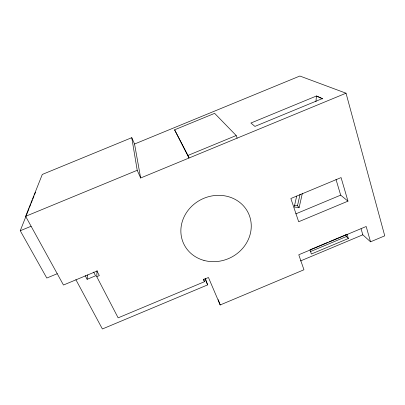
<?xml version="1.0" encoding="UTF-8"?>
<svg xmlns="http://www.w3.org/2000/svg" width="405" height="405" viewBox="0 0 405 405"><rect width="100%" height="100%" fill="white"/><g stroke="black" fill="none" stroke-linecap="round" stroke-linejoin="round"><path stroke-width="0.61" d="M203.573 279.131L204.454 281.713L118.144 317.849L96.749 276.65L97.043 270.474M93.631 272.104L95.56 275.81L87.141 279.318L87.5 274.919M315.92 101.655L316.457 95.995L322.345 98.577L254.927 126.4L250.898 123.039L316.457 95.995L322.76 98.921M296.668 196.096L294.212 207.036L299.128 207.542L302.368 193.301M299.128 207.542L297.478 205.78L300.1 194.162M57.237 273.714L46.803 278.048L20.25 230.739L29.054 208.529M29.519 207.36L30.674 204.439M31.139 203.269L32.299 200.348M32.759 199.179L33.919 196.253M34.385 195.083L35.539 192.162M96.749 276.65L99.316 275.582L96.987 271.072L63.463 285.024L25.631 216.316L42.297 174.439L131.762 137.675L134.551 144.018L140.651 177.992L346.022 93.201L384.75 235.837L370.534 241.81L362.814 234.804L361.088 228.83M205.396 278.518L207.628 284.892L102.394 328.976L75.867 279.658M327.959 242.291L309.972 249.829L311.369 254.016L348.361 238.499L347.09 234.272L329.118 241.805M310.255 251.677L346.356 236.54L348.361 238.499M300.505 260.947L362.814 234.804M204.454 281.713L203.528 279.556L208.448 277.496L220.173 304.96L303.958 269.77L298.768 254.76L366.181 226.496L370.534 241.81M295.782 213.875L340.671 195.144L347.976 201.148L298.672 221.743L290.851 198.516L341.076 177.593L347.976 201.148M25.631 216.316L137.214 170.292L131.762 137.675M236.191 135.533L214.64 113.349L174.595 129.823L187.955 155.439L236.191 135.533L237.138 138.156M20.25 230.739L31.104 226.258M134.551 144.018L299.867 76.024L346.022 93.201M294.43 205.462L297.478 205.78M85.177 275.602L87.141 279.318M137.214 170.292L140.651 177.992M204.986 278.746L207.628 284.892M174.595 129.823L188.998 158.031L187.955 155.439M218.209 299.629L220.173 304.96M345.809 234.738L346.356 236.54M336.008 179.456L340.671 195.144M203.988 260.42A35.772 32.557 -25.5 0 0 250.73 220.401A35.772 32.557 -25.5 0 0 193.458 204.697A35.772 32.557 -25.5 0 0 203.988 260.42"/></g></svg>
